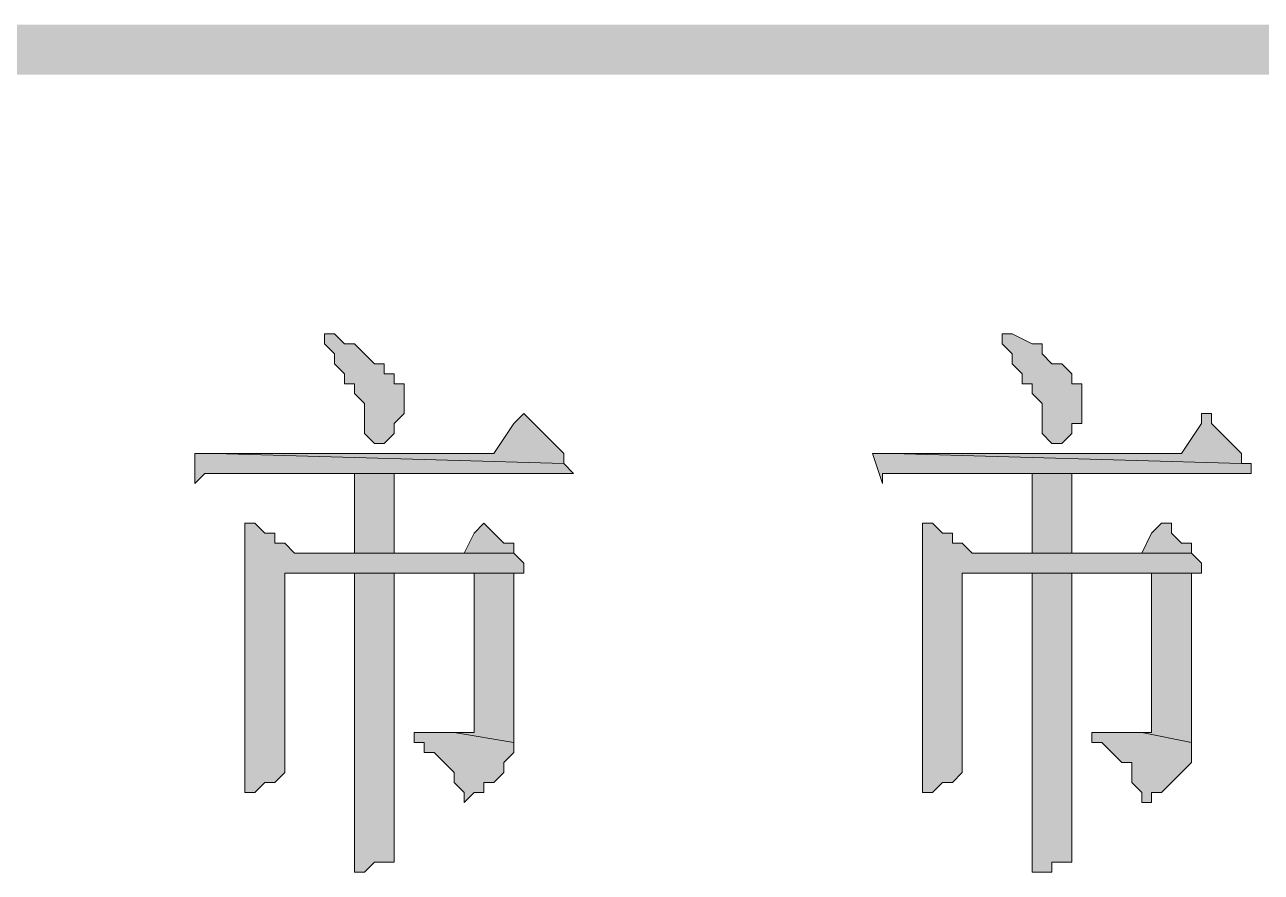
# Model space of a CAD drawing. Header units: millimetres. Extents: x 6 to 291, y 4 to 206.
# Drawn here: x 108.16 to 113.41, y 12.95 to 16.55 of the extents above; entities that cross this region are included whole.
import ezdxf

# ---------------------------------------------------------------- set-up
doc = ezdxf.new("R2010")
doc.units = ezdxf.units.MM
doc.layers.add('C00-00-00', color=7, linetype='Continuous')

msp = doc.modelspace()

# ---------------------------------------------------------------- hatches: boundary and pattern name
at = {"layer": 'C00-00-00'}
h = msp.add_hatch(color=256, dxfattribs=at)
h.dxf.hatch_style = 2
h.paths.add_polyline_path([(286.342664, 16.340669), (286.342664, 16.552333), (101.388337, 16.340669)])
h = msp.add_hatch(color=256, dxfattribs=at)
h.dxf.hatch_style = 2
h.paths.add_polyline_path([(286.342664, 16.552333), (101.388337, 16.340669), (101.388337, 16.552333)])
h = msp.add_hatch(color=256, dxfattribs=at)
h.dxf.hatch_style = 2
h.paths.add_polyline_path([(109.431668, 15.24001), (109.431668, 15.197676), (109.474002, 15.155343), (109.474002, 15.11301), (109.516335, 15.070676), (109.516335, 15.028343), (109.558668, 15.028343), (109.558668, 14.98601), (109.601002, 14.943676), (109.601002, 14.85901), (109.601002, 14.816676), (109.643335, 14.774343), (109.685668, 14.774343), (109.728002, 14.816676), (109.728002, 14.85901), (109.770335, 14.901343), (109.770335, 15.028343), (109.728002, 15.028343), (109.728002, 15.070676), (109.685668, 15.070676), (109.685668, 15.11301), (109.643335, 15.11301), (109.601002, 15.155343), (109.558668, 15.197676), (109.516335, 15.197676), (109.474002, 15.24001)])
h = msp.add_hatch(color=256, dxfattribs=at)
h.dxf.hatch_style = 2
h.paths.add_polyline_path([(112.310336, 15.24001), (112.310336, 15.197676), (112.35267, 15.155343), (112.35267, 15.11301), (112.395003, 15.070676), (112.395003, 15.028343), (112.437336, 15.028343), (112.437336, 14.98601), (112.47967, 14.943676), (112.47967, 14.901343), (112.47967, 14.85901), (112.47967, 14.816676), (112.522003, 14.774343), (112.564336, 14.774343), (112.60667, 14.816676), (112.60667, 14.85901), (112.649003, 14.85901), (112.649003, 14.901343), (112.649003, 14.943676), (112.649003, 14.98601), (112.649003, 15.028343), (112.60667, 15.028343), (112.60667, 15.070676), (112.564336, 15.11301), (112.522003, 15.11301), (112.47967, 15.155343), (112.47967, 15.197676), (112.437336, 15.197676), (112.35267, 15.24001)])
h = msp.add_hatch(color=256, dxfattribs=at)
h.dxf.hatch_style = 2
h.paths.add_polyline_path([(110.27833, 14.901335), (110.235997, 14.859002), (110.15133, 14.732002), (108.965997, 14.732002), (110.447663, 14.689669), (110.447663, 14.732002), (110.40533, 14.774335), (110.362997, 14.816669), (110.320663, 14.859002)])
h = msp.add_hatch(color=256, dxfattribs=at)
h.dxf.hatch_style = 2
h.paths.add_polyline_path([(113.156998, 14.901335), (113.156998, 14.859002), (113.072331, 14.732002), (111.844665, 14.732002), (113.326331, 14.689669), (113.326331, 14.732002), (113.283998, 14.774335), (113.241665, 14.816669), (113.199331, 14.859002), (113.199331, 14.901335)])
h = msp.add_hatch(color=256, dxfattribs=at)
h.dxf.hatch_style = 2
h.paths.add_polyline_path([(108.88133, 14.731998), (108.88133, 14.604998), (108.923664, 14.647331), (110.447664, 14.647331), (110.489997, 14.647331), (110.447664, 14.689665), (108.965997, 14.731998)])
h = msp.add_hatch(color=256, dxfattribs=at)
h.dxf.hatch_style = 2
h.paths.add_polyline_path([(111.759998, 14.731998), (111.802332, 14.604998), (111.802332, 14.647331), (113.326332, 14.647331), (113.368665, 14.647331), (113.368665, 14.689665), (113.326332, 14.689665), (111.844665, 14.731998), (111.802332, 14.731998)])
h = msp.add_hatch(color=256, dxfattribs=at)
h.dxf.hatch_style = 2
h.paths.add_polyline_path([(109.728, 14.647329), (109.558663, 14.647329), (109.558663, 14.308671), (109.304665, 14.308671), (109.728, 14.308671)])
h = msp.add_hatch(color=256, dxfattribs=at)
h.dxf.hatch_style = 2
h.paths.add_polyline_path([(112.606668, 14.647329), (112.437331, 14.647329), (112.437331, 14.308671), (112.183333, 14.308671), (112.606668, 14.308671)])
h = msp.add_hatch(color=256, dxfattribs=at)
h.dxf.hatch_style = 2
h.paths.add_polyline_path([(109.093002, 14.435666), (109.093002, 13.292666), (109.135335, 13.292666), (109.177669, 13.334999), (109.220002, 13.334999), (109.262335, 13.377333), (109.262335, 14.223999), (109.558669, 14.223999), (110.278335, 14.223999), (110.278335, 14.266333), (110.236002, 14.308666), (109.304669, 14.308666), (109.262335, 14.350999), (109.220002, 14.350999), (109.220002, 14.393333), (109.177669, 14.393333), (109.135335, 14.435666)])
h = msp.add_hatch(color=256, dxfattribs=at)
h.dxf.hatch_style = 2
h.paths.add_polyline_path([(110.109001, 14.435666), (110.066668, 14.393333), (110.024334, 14.308666), (109.728001, 14.308666), (110.236001, 14.308666), (110.236001, 14.350999), (110.193668, 14.350999), (110.151334, 14.393333)])
h = msp.add_hatch(color=256, dxfattribs=at)
h.dxf.hatch_style = 2
h.paths.add_polyline_path([(111.97167, 14.435666), (111.97167, 13.292666), (112.014003, 13.292666), (112.056337, 13.334999), (112.09867, 13.334999), (112.141003, 13.377333), (112.141003, 14.223999), (112.437337, 14.223999), (113.157003, 14.223999), (113.157003, 14.266333), (113.11467, 14.308666), (112.183337, 14.308666), (112.141003, 14.350999), (112.09867, 14.350999), (112.09867, 14.393333), (112.056337, 14.393333), (112.014003, 14.435666)])
h = msp.add_hatch(color=256, dxfattribs=at)
h.dxf.hatch_style = 2
h.paths.add_polyline_path([(112.987669, 14.435666), (112.945336, 14.393333), (112.903002, 14.308666), (112.606669, 14.308666), (113.114669, 14.308666), (113.114669, 14.350999), (113.072336, 14.350999), (113.030002, 14.393333), (113.030002, 14.435666)])
h = msp.add_hatch(color=256, dxfattribs=at)
h.dxf.hatch_style = 2
h.paths.add_polyline_path([(109.728, 14.224002), (109.558667, 14.224002), (109.558667, 13.250336), (109.558667, 12.954002), (109.601, 12.954002), (109.643334, 12.996336), (109.685667, 12.996336), (109.728, 12.996336), (109.728, 13.038669), (109.728, 13.081002)])
h = msp.add_hatch(color=256, dxfattribs=at)
h.dxf.hatch_style = 2
h.paths.add_polyline_path([(110.27833, 14.224002), (110.066663, 14.224002), (110.066663, 13.631336), (110.066663, 13.546669), (110.02433, 13.546669), (109.981997, 13.546669), (110.235997, 13.504336), (110.235997, 14.181669), (110.235997, 14.224002)])
h = msp.add_hatch(color=256, dxfattribs=at)
h.dxf.hatch_style = 2
h.paths.add_polyline_path([(112.606668, 14.224002), (112.437335, 14.224002), (112.437335, 13.250336), (112.437335, 12.954002), (112.479668, 12.954002), (112.522002, 12.954002), (112.522002, 12.996336), (112.564335, 12.996336), (112.606668, 12.996336), (112.606668, 13.038669)])
h = msp.add_hatch(color=256, dxfattribs=at)
h.dxf.hatch_style = 2
h.paths.add_polyline_path([(113.156998, 14.224002), (112.945331, 14.224002), (112.945331, 13.631336), (112.945331, 13.546669), (112.902998, 13.546669), (113.114665, 13.504336), (113.114665, 14.181669), (113.114665, 14.224002)])
h = msp.add_hatch(color=256, dxfattribs=at)
h.dxf.hatch_style = 2
h.paths.add_polyline_path([(109.812669, 13.54667), (109.812669, 13.504336), (109.855002, 13.504336), (109.855002, 13.462003), (109.897336, 13.462003), (109.939669, 13.41967), (109.982002, 13.377336), (109.982002, 13.335003), (110.024336, 13.29267), (110.024336, 13.250336), (110.066669, 13.29267), (110.109002, 13.29267), (110.109002, 13.335003), (110.151336, 13.335003), (110.193669, 13.377336), (110.193669, 13.41967), (110.236002, 13.462003), (110.236002, 13.504336), (109.982002, 13.54667), (109.939669, 13.54667), (109.897336, 13.54667), (109.855002, 13.54667)])
h = msp.add_hatch(color=256, dxfattribs=at)
h.dxf.hatch_style = 2
h.paths.add_polyline_path([(112.691337, 13.54667), (112.691337, 13.504336), (112.73367, 13.504336), (112.776003, 13.462003), (112.818337, 13.41967), (112.86067, 13.41967), (112.86067, 13.377336), (112.86067, 13.335003), (112.903003, 13.29267), (112.903003, 13.250336), (112.945337, 13.250336), (112.945337, 13.29267), (112.98767, 13.29267), (113.030003, 13.335003), (113.072337, 13.377336), (113.11467, 13.41967), (113.11467, 13.504336), (112.903003, 13.54667), (112.86067, 13.54667), (112.818337, 13.54667), (112.776003, 13.54667), (112.73367, 13.54667)])

# ---------------------------------------------------------------- linework, layer by layer
at = {"layer": 'C00-00-00', "lineweight": 13}
for points in [[(109.431668, 15.24001), (109.431668, 15.197676), (109.474002, 15.155343), (109.474002, 15.11301), (109.516335, 15.070676), (109.516335, 15.028343), (109.558668, 15.028343), (109.558668, 14.98601), (109.601002, 14.943676), (109.601002, 14.85901), (109.601002, 14.816676), (109.643335, 14.774343), (109.685668, 14.774343), (109.728002, 14.816676), (109.728002, 14.85901), (109.770335, 14.901343), (109.770335, 15.028343), (109.728002, 15.028343), (109.728002, 15.070676), (109.685668, 15.070676), (109.685668, 15.11301), (109.643335, 15.11301), (109.601002, 15.155343), (109.558668, 15.197676), (109.516335, 15.197676), (109.474002, 15.24001)], [(112.310336, 15.24001), (112.310336, 15.197676), (112.35267, 15.155343), (112.35267, 15.11301), (112.395003, 15.070676), (112.395003, 15.028343), (112.437336, 15.028343), (112.437336, 14.98601), (112.47967, 14.943676), (112.47967, 14.901343), (112.47967, 14.85901), (112.47967, 14.816676), (112.522003, 14.774343), (112.564336, 14.774343), (112.60667, 14.816676), (112.60667, 14.85901), (112.649003, 14.85901), (112.649003, 14.901343), (112.649003, 14.943676), (112.649003, 14.98601), (112.649003, 15.028343), (112.60667, 15.028343), (112.60667, 15.070676), (112.564336, 15.11301), (112.522003, 15.11301), (112.47967, 15.155343), (112.47967, 15.197676), (112.437336, 15.197676), (112.35267, 15.24001)], [(110.27833, 14.901335), (110.235997, 14.859002), (110.15133, 14.732002), (108.965997, 14.732002), (110.447663, 14.689669), (110.447663, 14.732002), (110.40533, 14.774335), (110.362997, 14.816669), (110.320663, 14.859002)], [(113.156998, 14.901335), (113.156998, 14.859002), (113.072331, 14.732002), (111.844665, 14.732002), (113.326331, 14.689669), (113.326331, 14.732002), (113.283998, 14.774335), (113.241665, 14.816669), (113.199331, 14.859002), (113.199331, 14.901335)], [(108.88133, 14.731998), (108.88133, 14.604998), (108.923664, 14.647331), (110.447664, 14.647331), (110.489997, 14.647331), (110.447664, 14.689665), (108.965997, 14.731998)], [(111.759998, 14.731998), (111.802332, 14.604998), (111.802332, 14.647331), (113.326332, 14.647331), (113.368665, 14.647331), (113.368665, 14.689665), (113.326332, 14.689665), (111.844665, 14.731998), (111.802332, 14.731998)], [(109.728, 14.647329), (109.558663, 14.647329), (109.558663, 14.308671), (109.304665, 14.308671), (109.728, 14.308671)], [(112.606668, 14.647329), (112.437331, 14.647329), (112.437331, 14.308671), (112.183333, 14.308671), (112.606668, 14.308671)], [(109.093002, 14.435666), (109.093002, 13.292666), (109.135335, 13.292666), (109.177669, 13.334999), (109.220002, 13.334999), (109.262335, 13.377333), (109.262335, 14.223999), (109.558669, 14.223999), (110.278335, 14.223999), (110.278335, 14.266333), (110.236002, 14.308666), (109.304669, 14.308666), (109.262335, 14.350999), (109.220002, 14.350999), (109.220002, 14.393333), (109.177669, 14.393333), (109.135335, 14.435666)], [(110.109001, 14.435666), (110.066668, 14.393333), (110.024334, 14.308666), (109.728001, 14.308666), (110.236001, 14.308666), (110.236001, 14.350999), (110.193668, 14.350999), (110.151334, 14.393333)], [(111.97167, 14.435666), (111.97167, 13.292666), (112.014003, 13.292666), (112.056337, 13.334999), (112.09867, 13.334999), (112.141003, 13.377333), (112.141003, 14.223999), (112.437337, 14.223999), (113.157003, 14.223999), (113.157003, 14.266333), (113.11467, 14.308666), (112.183337, 14.308666), (112.141003, 14.350999), (112.09867, 14.350999), (112.09867, 14.393333), (112.056337, 14.393333), (112.014003, 14.435666)], [(112.987669, 14.435666), (112.945336, 14.393333), (112.903002, 14.308666), (112.606669, 14.308666), (113.114669, 14.308666), (113.114669, 14.350999), (113.072336, 14.350999), (113.030002, 14.393333), (113.030002, 14.435666)], [(109.728, 14.224002), (109.558667, 14.224002), (109.558667, 13.250336), (109.558667, 12.954002), (109.601, 12.954002), (109.643334, 12.996336), (109.685667, 12.996336), (109.728, 12.996336), (109.728, 13.038669), (109.728, 13.081002)], [(110.27833, 14.224002), (110.066663, 14.224002), (110.066663, 13.631336), (110.066663, 13.546669), (110.02433, 13.546669), (109.981997, 13.546669), (110.235997, 13.504336), (110.235997, 14.181669), (110.235997, 14.224002)], [(112.606668, 14.224002), (112.437335, 14.224002), (112.437335, 13.250336), (112.437335, 12.954002), (112.479668, 12.954002), (112.522002, 12.954002), (112.522002, 12.996336), (112.564335, 12.996336), (112.606668, 12.996336), (112.606668, 13.038669)], [(113.156998, 14.224002), (112.945331, 14.224002), (112.945331, 13.631336), (112.945331, 13.546669), (112.902998, 13.546669), (113.114665, 13.504336), (113.114665, 14.181669), (113.114665, 14.224002)], [(109.812669, 13.54667), (109.812669, 13.504336), (109.855002, 13.504336), (109.855002, 13.462003), (109.897336, 13.462003), (109.939669, 13.41967), (109.982002, 13.377336), (109.982002, 13.335003), (110.024336, 13.29267), (110.024336, 13.250336), (110.066669, 13.29267), (110.109002, 13.29267), (110.109002, 13.335003), (110.151336, 13.335003), (110.193669, 13.377336), (110.193669, 13.41967), (110.236002, 13.462003), (110.236002, 13.504336), (109.982002, 13.54667), (109.939669, 13.54667), (109.897336, 13.54667), (109.855002, 13.54667)], [(112.691337, 13.54667), (112.691337, 13.504336), (112.73367, 13.504336), (112.776003, 13.462003), (112.818337, 13.41967), (112.86067, 13.41967), (112.86067, 13.377336), (112.86067, 13.335003), (112.903003, 13.29267), (112.903003, 13.250336), (112.945337, 13.250336), (112.945337, 13.29267), (112.98767, 13.29267), (113.030003, 13.335003), (113.072337, 13.377336), (113.11467, 13.41967), (113.11467, 13.504336), (112.903003, 13.54667), (112.86067, 13.54667), (112.818337, 13.54667), (112.776003, 13.54667), (112.73367, 13.54667)]]:
    msp.add_lwpolyline(points, close=True, dxfattribs=at)

doc.saveas('drawing.dxf')
